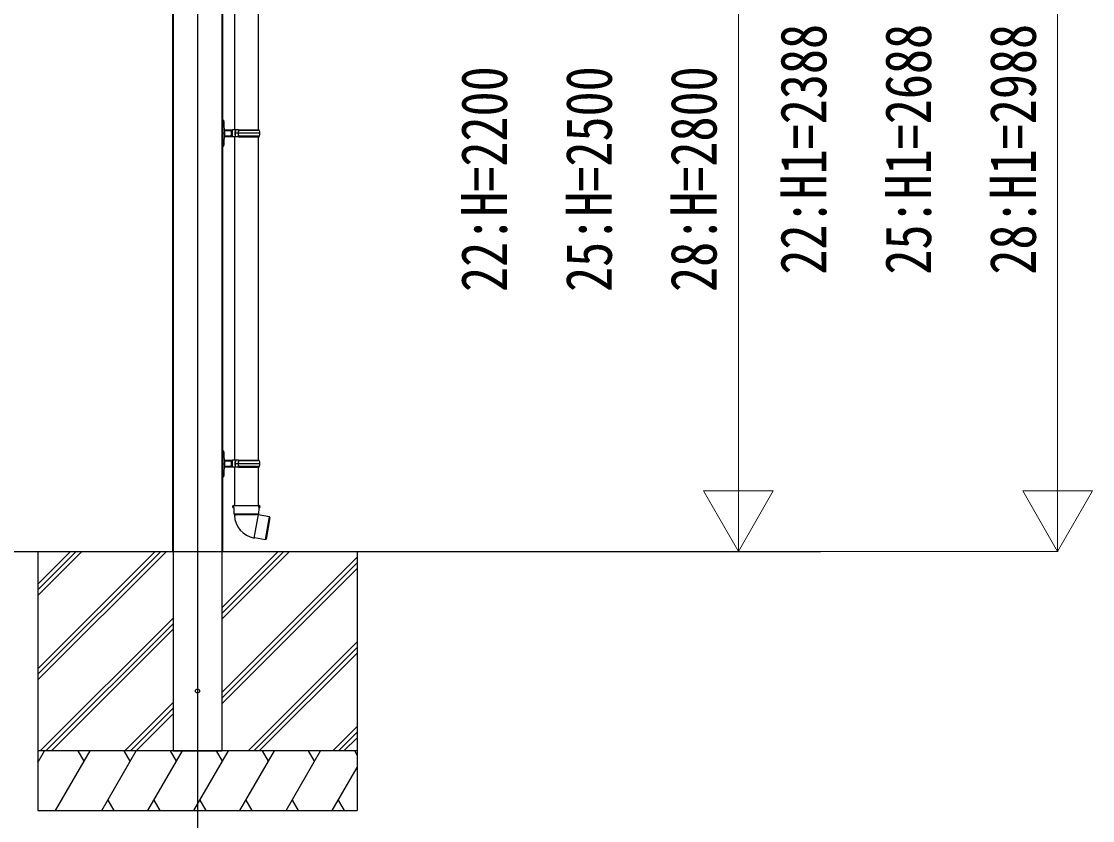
# Model space of a CAD drawing. Units: millimetres, scale not verified. Extents: x -14718 to 14718, y -10396 to 10396.
# Drawn here: x 4964 to 7648, y -7976 to -5972 of the extents above; entities that cross this region are included whole.
import ezdxf
from ezdxf.enums import TextEntityAlignment as Align

# ---------------------------------------------------------------- set-up
doc = ezdxf.new("R2010")
doc.units = ezdxf.units.MM
doc.header["$LTSCALE"] = 50
doc.layers.add('0-3_YKK_12', color=2, linetype='Continuous')
doc.layers.add('0-4_YKK_A1', color=4, linetype='Continuous')
doc.layers.add('0-5_YKK_D', color=6, linetype='Continuous', lineweight=18)
doc.styles.add('ＭＳ ゴシック', font='')
doc.styles.get('ＭＳ ゴシック').set_extended_font_data('MS Gothic')

msp = doc.modelspace()

# ---------------------------------------------------------------- linework, layer by layer
at = {"layer": '0-3_YKK_12'}
msp.add_line((5405.37, -4932.66), (5405.37, -8051.3), dxfattribs=at)
at = {"layer": '0-4_YKK_A1'}
for p, q in [((5344.07, -5034.52), (5344.07, -7301.3)), ((5466.27, -5038.79), (5466.27, -7801.47)), ((5467.87, -5038.85), (5467.87, -7301.3)), ((5497.77, -5433.47), (5497.77, -6243.97)), ((5557.97, -6243.96), (5557.97, -5433.46)), ((5468.87, -6219.47), (5467.87, -6219.47)), ((5468.87, -6225.76), (5467.87, -6225.76)), ((5470.87, -6220.37), (5468.87, -6219.47)), ((5468.87, -6225.76), (5468.87, -6219.47)), ((5470.87, -6220.37), (5471.05, -6226.1)), ((5468.87, -6252.97), (5467.87, -6252.97)), ((5468.87, -6252.97), (5471.87, -6252.97)), ((5468.87, -6280.17), (5468.87, -6252.97)), ((5471.87, -6252.97), (5471.05, -6279.83)), ((5471.87, -6252.97), (5472.87, -6252.97)), ((5472.58, -6243.72), (5472.68, -6246.97)), ((5489.87, -6246.97), (5472.69, -6246.97)), ((5472.69, -6246.97), (5472.87, -6252.97)), ((5472.87, -6252.97), (5472.69, -6258.97)), ((5473.54, -6243.97), (5489.87, -6243.97)), ((5489.87, -6243.97), (5492.87, -6243.97)), ((5489.87, -6246.97), (5489.87, -6243.97)), ((5489.87, -6248.47), (5489.87, -6246.97)), ((5489.87, -6248.47), (5489.87, -6257.46)), ((5490.86, -6248.47), (5489.87, -6248.47)), ((5492.87, -6248.47), (5489.87, -6248.47)), ((5492.87, -6248.47), (5490.86, -6248.47)), ((5490.86, -6257.46), (5490.86, -6248.47)), ((5500.87, -6243.97), (5492.87, -6243.97)), ((5500.88, -6248.47), (5498.87, -6248.47)), ((5500.87, -6248.47), (5500.87, -6243.97)), ((5500.88, -6243.96), (5500.88, -6248.47)), ((5507.9, -6243.96), (5500.88, -6243.96)), ((5500.88, -6252.96), (5500.88, -6248.47)), ((5500.88, -6257.46), (5500.88, -6252.96)), ((5507.38, -6252.96), (5500.88, -6252.96)), ((5507.38, -6252.96), (5507.38, -6252.97)), ((5507.38, -6252.96), (5507.38, -6252.96)), ((5507.47, -6252.96), (5507.47, -6252.96)), ((5561.37, -6252.96), (5507.64, -6252.96)), ((5508.14, -6243.96), (5507.9, -6243.96)), ((5508.14, -6243.96), (5508.54, -6243.96)), ((5508.54, -6243.96), (5559.87, -6243.96)), ((5560.87, -6245.96), (5509.57, -6245.96)), ((5559.87, -6245.96), (5559.87, -6243.96)), ((5468.87, -6280.17), (5467.87, -6280.17)), ((5468.87, -6280.17), (5471.05, -6279.83)), ((5468.87, -6286.47), (5468.87, -6280.17)), ((5471.05, -6279.83), (5470.87, -6285.56)), ((5472.68, -6258.97), (5472.58, -6262.21)), ((5472.69, -6258.97), (5489.87, -6258.97)), ((5489.87, -6261.97), (5473.54, -6261.97)), ((5490.86, -6257.46), (5489.87, -6257.46)), ((5489.87, -6257.47), (5492.87, -6257.47)), ((5492.87, -6261.97), (5489.87, -6261.97)), ((5492.87, -6257.46), (5490.86, -6257.46)), ((5497.77, -6261.97), (5497.77, -7072.47)), ((5500.88, -6257.46), (5498.87, -6257.46)), ((5500.87, -6257.47), (5498.87, -6257.47)), ((5500.87, -6261.97), (5500.87, -6257.47)), ((5500.88, -6261.96), (5500.88, -6257.46)), ((5507.9, -6261.96), (5500.88, -6261.96)), ((5508.14, -6261.96), (5507.9, -6261.96)), ((5508.14, -6261.96), (5508.54, -6261.96)), ((5508.54, -6261.96), (5559.87, -6261.96)), ((5560.87, -6259.96), (5509.57, -6259.96)), ((5557.97, -7072.46), (5557.97, -6261.96)), ((5559.87, -6261.96), (5559.87, -6259.96)), ((5468.87, -7054.26), (5467.87, -7054.26)), ((5468.87, -7054.26), (5468.87, -7047.97)), ((5468.87, -7081.47), (5468.87, -7054.26)), ((5470.87, -7048.87), (5471.05, -7054.6)), ((5468.87, -7081.47), (5467.87, -7081.47)), ((5468.87, -7108.67), (5468.87, -7081.47)), ((5471.87, -7081.47), (5472.87, -7081.47)), ((5472.58, -7072.22), (5472.68, -7075.47)), ((5489.87, -7075.47), (5472.69, -7075.47)), ((5473.54, -7072.47), (5489.87, -7072.47)), ((5489.87, -7072.47), (5492.87, -7072.47)), ((5489.87, -7076.97), (5489.87, -7085.96)), ((5490.86, -7076.97), (5489.87, -7076.97)), ((5492.87, -7076.97), (5489.87, -7076.97)), ((5492.87, -7076.97), (5490.86, -7076.97)), ((5490.86, -7085.96), (5490.86, -7076.97)), ((5500.87, -7072.47), (5492.87, -7072.47)), ((5500.88, -7076.97), (5498.87, -7076.97)), ((5500.87, -7076.97), (5500.87, -7072.47)), ((5500.88, -7072.46), (5500.88, -7076.97)), ((5507.9, -7072.46), (5500.88, -7072.46)), ((5500.88, -7081.46), (5500.88, -7076.97)), ((5500.88, -7085.96), (5500.88, -7081.46)), ((5507.38, -7081.46), (5500.88, -7081.46)), ((5507.38, -7081.46), (5507.38, -7081.47)), ((5507.38, -7081.46), (5507.38, -7081.46)), ((5507.47, -7081.46), (5507.47, -7081.46)), ((5561.37, -7081.46), (5507.64, -7081.46)), ((5508.14, -7072.46), (5507.9, -7072.46)), ((5508.14, -7072.46), (5508.54, -7072.46)), ((5508.54, -7072.46), (5559.87, -7072.46)), ((5560.87, -7074.46), (5509.57, -7074.46)), ((5559.87, -7074.46), (5559.87, -7072.46)), ((5468.87, -7108.67), (5467.87, -7108.67)), ((5468.87, -7108.67), (5471.05, -7108.33)), ((5468.87, -7114.97), (5468.87, -7108.67)), ((5471.05, -7108.33), (5470.87, -7114.06)), ((5472.68, -7087.47), (5472.58, -7090.71)), ((5472.69, -7087.47), (5489.87, -7087.47)), ((5489.87, -7090.47), (5473.54, -7090.47)), ((5490.86, -7085.96), (5489.87, -7085.96)), ((5489.87, -7085.97), (5492.87, -7085.97)), ((5492.87, -7090.47), (5489.87, -7090.47)), ((5492.87, -7085.96), (5490.86, -7085.96)), ((5497.77, -7090.47), (5497.77, -7186.47)), ((5500.88, -7085.96), (5498.87, -7085.96)), ((5500.87, -7085.97), (5498.87, -7085.97)), ((5500.87, -7090.47), (5500.87, -7085.97)), ((5500.88, -7090.46), (5500.88, -7085.96)), ((5507.9, -7090.46), (5500.88, -7090.46)), ((5508.14, -7090.46), (5507.9, -7090.46)), ((5508.14, -7090.46), (5508.54, -7090.46)), ((5508.54, -7090.46), (5559.87, -7090.46)), ((5560.87, -7088.46), (5509.57, -7088.46)), ((5557.97, -7186.47), (5557.97, -7090.46)), ((5559.87, -7090.46), (5559.87, -7088.46)), ((5496.02, -7186.47), (5493.87, -7187.25)), ((5493.87, -7187.25), (5493.94, -7187.25)), ((5493.87, -7190.9), (5493.94, -7190.9)), ((5494.01, -7189.98), (5494.01, -7188.16)), ((5496.02, -7186.47), (5496.15, -7186.47)), ((5496.11, -7191.71), (5496.38, -7207)), ((5496.25, -7191.71), (5496.11, -7191.71)), ((5496.15, -7186.47), (5559.59, -7186.47)), ((5496.33, -7190.81), (5496.27, -7187.36)), ((5559.36, -7207), (5559.63, -7191.71)), ((5559.63, -7191.71), (5559.5, -7191.71)), ((5559.59, -7186.47), (5559.72, -7186.47)), ((5559.63, -7191.71), (5561.87, -7190.9)), ((5561.87, -7187.25), (5559.72, -7186.47)), ((5561.74, -7189.98), (5561.74, -7188.16)), ((5561.81, -7187.25), (5561.87, -7187.25)), ((5561.81, -7190.9), (5561.87, -7190.9)), ((5561.87, -7190.9), (5561.87, -7187.25)), ((5496.38, -7207), (5497.7, -7208.95)), ((5496.38, -7207), (5527.87, -7207)), ((5497.7, -7208.95), (5497.76, -7210.57)), ((5497.7, -7208.95), (5553.01, -7208.95)), ((5527.87, -7207), (5559.36, -7207)), ((5547.55, -7267.85), (5557.98, -7208.7)), ((5586.13, -7214.89), (5557.77, -7209.89)), ((5558.31, -7208.56), (5559.36, -7207)), ((5576.17, -7271.42), (5586.13, -7214.89)), ((5586.95, -7216.05), (5577.33, -7270.61)), ((5586.95, -7216.05), (5586.13, -7214.89)), ((5547.8, -7266.42), (5576.17, -7271.42)), ((5576.17, -7271.42), (5577.33, -7270.61)), ((1468.09, -7301.3), (6966.49, -7301.3)), ((5005.37, -7301.47), (5005.37, -7951.47)), ((5005.37, -7595.44), (5299.35, -7301.47)), ((5005.37, -7609.58), (5313.5, -7301.47)), ((5005.37, -7623.73), (5327.64, -7301.47)), ((5005.37, -7383.31), (5087.22, -7301.47)), ((5005.37, -7397.45), (5101.36, -7301.47)), ((5005.37, -7411.59), (5115.5, -7301.47)), ((5342.87, -7301.3), (5343.17, -7301.3)), ((5343.17, -7301.3), (5343.77, -7301.3)), ((5466.27, -7301.3), (5466.37, -7301.3)), ((5466.27, -7471.2), (5636.01, -7301.47)), ((5466.27, -7457.05), (5621.86, -7301.47)), ((5466.27, -7442.91), (5607.72, -7301.47)), ((5466.27, -7655.04), (5805.37, -7315.95)), ((5466.37, -7301.3), (5466.67, -7301.3)), ((5466.97, -7301.3), (5467.57, -7301.3)), ((5467.57, -7301.3), (5467.87, -7301.3)), ((5805.37, -7301.47), (5805.37, -7951.47)), ((5466.27, -7669.18), (5805.37, -7330.09)), ((5466.27, -7683.33), (5805.37, -7344.23)), ((5011.48, -7801.47), (5344.47, -7468.48)), ((5025.62, -7801.47), (5344.47, -7482.62)), ((5039.77, -7801.47), (5344.47, -7496.76)), ((5531.98, -7801.47), (5805.37, -7528.08)), ((5546.12, -7801.47), (5805.37, -7542.22)), ((5560.27, -7801.47), (5805.37, -7556.36)), ((5223.61, -7801.47), (5344.47, -7680.61)), ((5237.76, -7801.47), (5344.47, -7694.75)), ((5251.9, -7801.47), (5344.47, -7708.89)), ((5744.11, -7801.47), (5805.37, -7740.21)), ((5758.26, -7801.47), (5805.37, -7754.35)), ((5772.4, -7801.47), (5805.37, -7768.49)), ((5805.37, -7801.47), (5005.37, -7801.47)), ((5005.37, -7830.41), (5022.08, -7801.47)), ((5049.92, -7951.47), (5136.52, -7801.47)), ((5121.52, -7827.45), (5106.52, -7801.47)), ((5165.39, -7951.47), (5251.99, -7801.47)), ((5236.99, -7827.45), (5221.99, -7801.47)), ((5280.86, -7951.47), (5367.46, -7801.47)), ((5352.46, -7827.45), (5337.46, -7801.47)), ((5344.47, -7801.47), (5466.27, -7801.47)), ((5344.77, -7801.47), (5465.97, -7801.47)), ((5396.33, -7951.47), (5482.93, -7801.47)), ((5467.93, -7827.45), (5452.93, -7801.46)), ((5465.97, -7801.47), (5466.27, -7801.47)), ((5511.8, -7951.47), (5598.4, -7801.47)), ((5583.4, -7827.45), (5568.4, -7801.47)), ((5627.27, -7951.47), (5713.87, -7801.47)), ((5698.87, -7827.45), (5683.87, -7801.47)), ((5805.37, -7811.91), (5799.34, -7801.47)), ((5007.08, -7827.45), (5005.37, -7824.49)), ((5742.74, -7951.47), (5805.37, -7842.98)), ((5180.39, -7925.49), (5195.39, -7951.46)), ((5295.86, -7925.48), (5310.86, -7951.47)), ((5411.33, -7925.49), (5426.33, -7951.47)), ((5526.8, -7925.49), (5541.8, -7951.47)), ((5642.27, -7925.49), (5657.27, -7951.47)), ((5757.74, -7925.49), (5772.74, -7951.47)), ((5005.37, -7951.47), (5805.37, -7951.47))]:
    msp.add_line(p, q, dxfattribs=at)
for points in [[(5342.87, -5034.48), (5342.87, -7301.3), (5343.17, -7301.3), (5343.77, -7301.3)], [(5344.47, -5034.54), (5344.47, -7801.47), (5344.77, -7801.47)], [(5466.67, -5038.81), (5466.67, -7301.3), (5466.97, -7301.3)], [(5468.87, -6252.97), (5468.87, -6225.76), (5471.05, -6226.1), (5471.87, -6252.97)], [(5500.87, -6261.97), (5492.87, -6261.97), (5492.87, -6243.97)], [(5500.87, -6248.47), (5498.87, -6248.47), (5498.87, -6257.47)], [(5507.64, -6252.96), (5507.47, -6252.96), (5507.38, -6252.96), (5500.88, -6252.96)], [(5507.9, -6243.96), (5507.51, -6248.42), (5507.38, -6252.96)], [(5489.87, -6261.97), (5489.87, -6258.97), (5489.87, -6257.47)], [(5467.87, -6286.47), (5468.87, -6286.47), (5470.87, -6285.56)], [(5470.87, -7048.87), (5468.87, -7047.97), (5467.87, -7047.97)], [(5468.87, -7054.26), (5471.05, -7054.6), (5471.87, -7081.47)], [(5468.87, -7081.47), (5471.87, -7081.47), (5471.05, -7108.33)], [(5472.69, -7075.47), (5472.87, -7081.47), (5472.69, -7087.47)], [(5489.87, -7076.97), (5489.87, -7075.47), (5489.87, -7072.47)], [(5500.87, -7090.47), (5492.87, -7090.47), (5492.87, -7072.47)], [(5500.87, -7076.97), (5498.87, -7076.97), (5498.87, -7085.97)], [(5507.64, -7081.46), (5507.47, -7081.46), (5507.38, -7081.46), (5500.88, -7081.46)], [(5507.9, -7072.46), (5507.51, -7076.92), (5507.38, -7081.46)], [(5489.87, -7090.47), (5489.87, -7087.47), (5489.87, -7085.97)], [(5467.87, -7114.97), (5468.87, -7114.97), (5470.87, -7114.06)], [(5493.87, -7187.25), (5493.87, -7190.9), (5496.11, -7191.71)], [(5493.94, -7187.25), (5495.38, -7186.74), (5496.15, -7186.47)], [(5496.25, -7191.71), (5495.43, -7191.43), (5493.94, -7190.9)], [(5496.27, -7187.36), (5495.38, -7187.68), (5494.01, -7188.16)], [(5494.01, -7189.98), (5495.43, -7190.49), (5496.33, -7190.81)], [(5559.41, -7190.81), (5559.45, -7189.07), (5559.48, -7187.36)], [(5559.41, -7190.81), (5560.32, -7190.49), (5561.74, -7189.98)], [(5561.74, -7188.16), (5560.36, -7187.68), (5559.48, -7187.36)], [(5561.81, -7190.9), (5560.32, -7191.43), (5559.5, -7191.71)], [(5559.59, -7186.47), (5560.36, -7186.74), (5561.81, -7187.25)], [(5558.29, -7208.54), (5558.2, -7208.59), (5557.98, -7208.7), (5557.95, -7208.71), (5557.67, -7208.79), (5555.94, -7208.92), (5553.01, -7208.95), (5550.27, -7209.05), (5546.62, -7209.15), (5542.32, -7209.25), (5537.73, -7209.34), (5532.74, -7209.43), (5527.75, -7209.52), (5522.62, -7209.61), (5517.78, -7209.7), (5513.09, -7209.79), (5508.95, -7209.89), (5505.24, -7209.99), (5502.26, -7210.1), (5499.94, -7210.23), (5498.46, -7210.36), (5497.79, -7210.52), (5497.76, -7210.57)], [(5343.77, -7301.3), (5344.07, -7301.3), (5344.37, -7301.3), (5344.47, -7301.3)], [(5343.77, -7301.3), (5344.07, -7301.3), (5344.37, -7301.3), (5344.47, -7301.3)]]:
    msp.add_lwpolyline(points, dxfattribs=at)
msp.add_circle((5405.37, -7651.47), 5, dxfattribs=at)
for centre, radius, start, end in [((5473.54, -6241.97), 2, 181.7624, 241.44015), ((5473.54, -6241.97), 2, 241.44015, 270), ((5507.43, -6253.19), 0.226, 80.79578, 102.71983), ((5585.27, -6252.98), 77.89, 179.99307, 186.62466), ((5588.39, -6252.94), 80.75, 173.61461, 180.01355), ((5588.39, -6252.98), 80.75, 179.98461, 186.38348), ((5509.76, -6244.31), 1.66, 167.69464, 263.49512), ((5510.34, -6244.16), 1.81, 173.59328, 264.82407), ((5512.12, -6252.96), 49.25, 0, 8.17123), ((5512.12, -6252.96), 49.25, 351.83186, 0.00306), ((5473.54, -6263.97), 2, 118.55985, 178.2376), ((5473.54, -6263.97), 2, 90, 118.55985), ((5509.7, -6261.57), 1.61, 94.66451, 194.14319), ((5510.4, -6261.81), 1.86, 96.97139, 184.61125), ((5473.54, -7070.47), 2, 181.7624, 241.44015), ((5473.54, -7070.47), 2, 241.44015, 270), ((5507.43, -7081.69), 0.226, 80.79578, 102.71983), ((5585.27, -7081.48), 77.89, 179.99307, 186.62466), ((5588.39, -7081.44), 80.75, 173.61461, 180.01355), ((5588.39, -7081.48), 80.75, 179.98461, 186.38348), ((5509.76, -7072.81), 1.66, 167.69464, 263.49512), ((5510.34, -7072.66), 1.81, 173.59328, 264.82407), ((5512.12, -7081.46), 49.25, 0, 8.17123), ((5512.12, -7081.46), 49.25, 351.83186, 0.00306), ((5473.54, -7092.47), 2, 118.55985, 178.2376), ((5473.54, -7092.47), 2, 90, 118.55985), ((5509.7, -7090.07), 1.61, 94.66451, 194.14319), ((5510.4, -7090.31), 1.86, 96.97139, 184.61125), ((5491.26, -7187.91), 2.75, 354.81691, 13.99327), ((5490.35, -7190.16), 3.66, 348.38866, 2.80116), ((5493.71, -7187.24), 2.56, 357.19737, 17.56812), ((5494.44, -7191.09), 1.92, 340.91849, 8.46572), ((5561.92, -7191.03), 2.51, 174.83553, 195.78026), ((5561.39, -7187.16), 1.93, 159.00896, 186.22555), ((5565.39, -7187.98), 3.66, 168.38866, 182.80116), ((5564.48, -7190.23), 2.75, 174.81691, 193.99327), ((5558.02, -7208.47), 60.3, 182.00147, 260)]:
    msp.add_arc(centre, radius, start, end, dxfattribs=at)
for centre, major_axis, ratio, start_param, end_param in [((5472.68, -6246.8), (1, 0.031), 0.162205, 3.1415927, 4.7026633), ((5472.78, -6249.97), (-0.1, 3), 0.333136, 6.2716543, 6.28138), ((5489.87, -6246.48), (3, 0), 0.162278, 4.712389, 6.2831853), ((5472.68, -6259.13), (1, -0.031), 0.162205, 1.580522, 3.1415927), ((5472.78, -6255.97), (0.1, 3), 0.333136, 3.143398, 3.1531236), ((5489.87, -6259.45), (3, 0), 0.162278, 6.2831853, 7.8539816), ((5472.68, -7075.3), (1, 0.031), 0.162205, 3.1415927, 4.7026633), ((5472.78, -7078.47), (-0.1, 3), 0.333136, 6.2716543, 6.28138), ((5489.87, -7074.98), (3, 0), 0.162278, 4.712389, 6.2831853), ((5472.68, -7087.63), (1, -0.031), 0.162205, 1.580522, 3.1415927), ((5472.78, -7084.47), (0.1, 3), 0.333136, 3.143398, 3.1531236), ((5489.87, -7087.95), (3, 0), 0.162278, 6.2831853, 7.8539816)]:
    msp.add_ellipse(centre, major_axis=major_axis, ratio=ratio, start_param=start_param, end_param=end_param, dxfattribs=at)
at = {"layer": '0-5_YKK_D', "color": 1}
for p, q in [((7560.63, -5088.6), (7560.63, -7126.3)), ((6760.63, -7126.3), (6760.63, -5276.3)), ((6760.63, -7301.3), (6760.63, -6998.19)), ((7560.63, -7301.3), (7560.63, -6998.19)), ((6760.63, -7301.3), (6673.13, -7149.74)), ((6848.13, -7149.74), (6673.13, -7149.74)), ((6760.63, -7301.3), (6848.13, -7149.74)), ((7560.63, -7301.3), (7473.13, -7149.74)), ((7648.13, -7149.74), (7473.13, -7149.74)), ((7560.63, -7301.3), (7648.13, -7149.74)), ((6664.08, -7301.3), (6761.63, -7301.3)), ((6664.08, -7301.3), (7561.63, -7301.3))]:
    msp.add_line(p, q, dxfattribs=at)

# ---------------------------------------------------------------- texts
at = {"layer": '0-5_YKK_D', "color": 1, "style": 'ＭＳ ゴシック', "width": 0.8}
for s, p in [('22:H1=2388', (7015.63, -6607.25)), ('25:H1=2688', (7278.13, -6607.25)), ('28:H1=2988', (7540.63, -6607.25)), ('22:H=2200', (6215.63, -6650.7)), ('25:H=2500', (6478.13, -6650.7)), ('28:H=2800', (6740.63, -6650.7))]:
    msp.add_text(s, height=115.5, rotation=90, dxfattribs=at).set_placement(p, align=Align.BOTTOM_LEFT)

doc.saveas('drawing.dxf')
